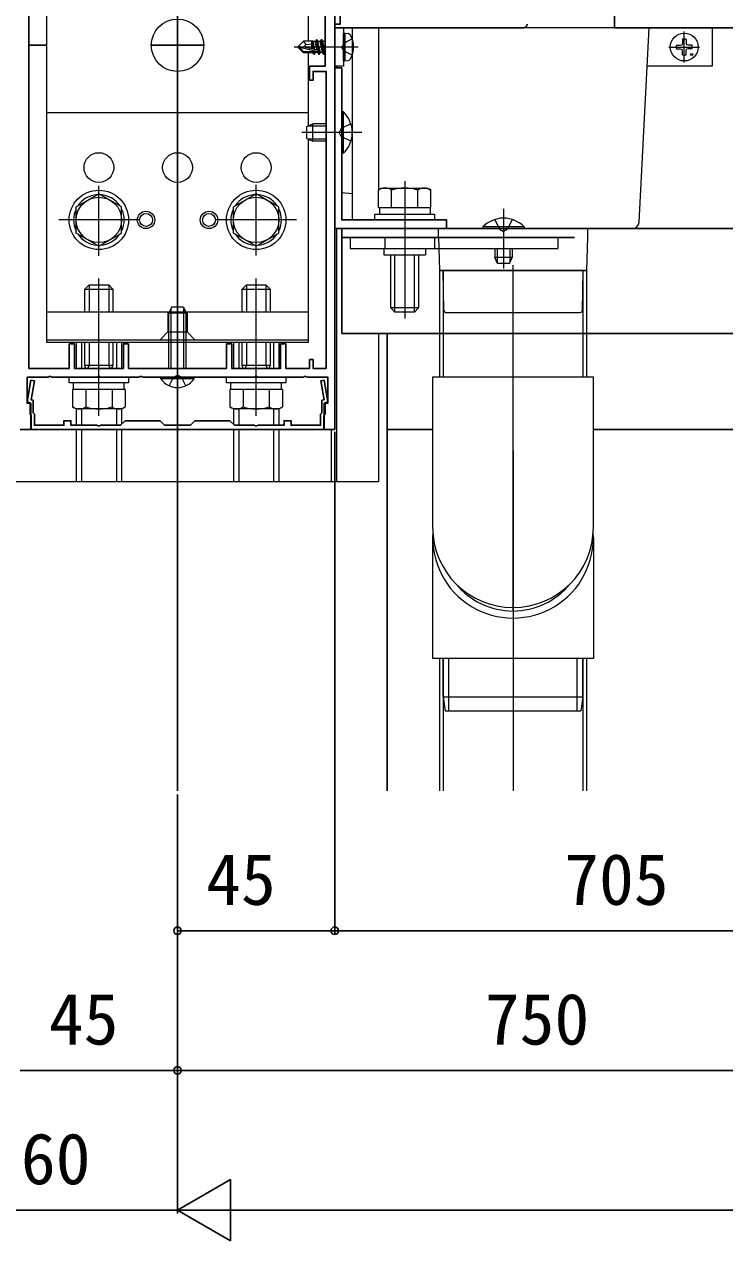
# Model space of a CAD drawing. Units: millimetres, scale not verified. Extents: x -875 to 875, y -1304 to 1298.
# Drawn here: x -673.8 to -473.4, y -66.4 to 281.9 of the extents above; entities that cross this region are included whole.
import ezdxf
from ezdxf.enums import TextEntityAlignment as Align

# ---------------------------------------------------------------- set-up
doc = ezdxf.new("R2010")
doc.units = ezdxf.units.MM
doc.header["$LTSCALE"] = 8
for name, color, linetype in [('0-3_YKK_11', 7, 'Continuous'), ('0-4_YKK_12', 2, 'Continuous'), ('0-6_YKK_D', 6, 'Continuous')]:
    doc.layers.add(name, color=color, linetype=linetype)
doc.layers.add('0-5_YKK_13', color=4, linetype='Continuous', lineweight=18)
doc.styles.add('ＭＳ ゴシック', font='')
doc.styles.get('ＭＳ ゴシック').set_extended_font_data('MS Gothic')

msp = doc.modelspace()

# ---------------------------------------------------------------- linework, layer by layer
at = {"layer": '0-3_YKK_11'}
for points in [[(-672.5, 183.4), (-672.5, 368.4)], [(-587.8, 368.4), (-587.8, 269.9), (-592.2, 269.9), (-592.2, 265.9), (-591.2, 265.9), (-591.2, 268.4), (-587.5, 268.4), (-587.5, 183.4), (-591.2, 183.4), (-591.2, 185.9), (-592.2, 185.9), (-592.2, 183.4), (-599, 183.4), (-599, 190.4), (-600.5, 190.4), (-600.5, 183.4), (-614.5, 183.4), (-614.5, 190.4), (-616, 190.4), (-616, 183.4), (-644, 183.4), (-644, 190.4)], [(-531, 280.9), (-585, 280.9), (-585, 281.9), (-583.5, 281.9), (-583.5, 320.279), (-585, 321.779), (-585, 345.9), (-583.5, 345.9), (-583.5, 331.358), (-583.62, 331.175), (-583.62, 330.625), (-583.5, 330.442), (-583.5, 322.4), (-582, 320.9), (-582, 305.459)], [(-675, 165.9), (-672, 165.9), (-672, 173.4), (-673, 173.4), (-673, 180.9), (-666.958, 180.9), (-666.775, 181.02), (-666.225, 181.02), (-666.042, 180.9), (-652.958, 180.9), (-652.775, 181.02), (-652.225, 181.02), (-652.042, 180.9), (-640.958, 180.9), (-640.775, 181.02), (-640.225, 181.02), (-640.042, 180.9), (-607.958, 180.9), (-607.775, 181.02), (-607.225, 181.02), (-607.042, 180.9), (-593.958, 180.9), (-593.775, 181.02), (-593.225, 181.02), (-593.042, 180.9), (-587, 180.9), (-587, 173.4), (-588, 173.4), (-588, 165.9), (-585, 165.9), (-585, 285.442)], [(-644, 190.4), (-645.5, 190.4), (-645.5, 183.4), (-659.5, 183.4), (-659.5, 190.4), (-661, 190.4), (-661, 183.4), (-672.5, 183.4)], [(-671.3, 170.623), (-671.3, 174.246), (-671.917, 174.411), (-670.964, 179.813), (-671.949, 179.987), (-673.043, 173.781), (-672.2, 173.555), (-672.2, 170.25), (-671.85, 169.9), (-671.85, 165.9)], [(-671.85, 165.9), (-588.15, 165.9), (-588.15, 169.9), (-587.8, 170.25), (-587.8, 173.555), (-586.957, 173.781), (-588.051, 179.987), (-589.036, 179.813), (-588.083, 174.411), (-588.7, 174.246), (-588.7, 170.623), (-589.05, 170.273), (-589.05, 167.1), (-597.5, 167.1), (-597.5, 168.4), (-599.5, 168.4), (-599.5, 167.1), (-607.042, 167.1), (-607.225, 166.98), (-607.775, 166.98), (-607.958, 167.1), (-613.7, 167.1), (-615, 168.4), (-625, 168.4), (-626.3, 167.1), (-633.7, 167.1), (-635, 168.4), (-645, 168.4), (-646.3, 167.1), (-652.042, 167.1), (-652.225, 166.98), (-652.775, 166.98), (-652.958, 167.1), (-660.5, 167.1), (-660.5, 168.4), (-662.5, 168.4), (-662.5, 167.1), (-670.95, 167.1), (-670.95, 170.273), (-671.3, 170.623)]]:
    msp.add_lwpolyline(points, dxfattribs=at)
msp.add_lwpolyline([(-585, 223.4), (-585, 269.4), (-583, 269.4), (-583, 225.9), (-553, 225.9), (-553, 223.4)], close=True, dxfattribs=at)
msp.add_arc((-531, 281.9), 1, 270.00001, 359.99999, dxfattribs=at)
at = {"layer": '0-4_YKK_12'}
for p, q in [((-630, 966.587), (-630, 62.39)), ((-667.5, 275.9), (-672.5, 275.9)), ((-672.5, 275.9), (-667.5, 275.9)), ((-637.5, 275.9), (-622.5, 275.9)), ((-637.5, 275.9), (-622.5, 275.9)), ((-583, 193.4), (-583, 223.4)), ((-363.716, 223.4), (-583, 223.4)), ((-516.382, 220.9), (-583, 220.9)), ((-392.016, 193.4), (-583, 193.4)), ((-570, 62.39), (-570, 193.4)), ((-570, 193.4), (-570, 165.9)), ((-557, 165.9), (-570, 165.9)), ((-90.5, 165.9), (-511, 165.9))]:
    msp.add_line(p, q, dxfattribs=at)
msp.add_lwpolyline([(-505, 325.9), (-505, 280.9), (-93, 280.9)], dxfattribs=at)
at = {"layer": '0-5_YKK_13'}
for p, q in [((-592.5, 277.1), (-592.5, 328.9)), ((-585, 280.9), (-585, 269.1)), ((-477, 280.9), (-585, 280.9)), ((-582.5, 280.9), (-582.5, 269.9)), ((-582, 279.4), (-582.5, 279.312)), ((-582.5, 271.488), (-582.5, 279.312)), ((-582, 279.4), (-581.198, 279.259)), ((-582, 271.4), (-582, 279.4)), ((-580, 280.9), (-580, 225.9)), ((-572.5, 280.9), (-572.5, 234.423)), ((-497.914, 225.295), (-495, 280.9)), ((-485, 271), (-485, 279.8)), ((-578.3, 275.4), (-596.61, 275.4)), ((-595.5, 275.55), (-593.95, 277.1)), ((-595.5, 275.55), (-595.5, 275.25)), ((-593.994, 275.4), (-595.5, 275.55)), ((-593.994, 275.4), (-595.5, 275.4)), ((-595.076, 275.25), (-595.5, 275.25)), ((-595.5, 275.25), (-593.95, 273.7)), ((-593.826, 274), (-595.076, 275.25)), ((-589.877, 274.068), (-595.076, 275.25)), ((-591.529, 277.1), (-593.95, 277.1)), ((-593.149, 276.145), (-593.95, 277.1)), ((-591.6, 274.856), (-591.6, 277.1)), ((-591.276, 274.782), (-591.6, 276.448)), ((-591.529, 277.1), (-591.435, 277.3)), ((-591.435, 277.3), (-591.232, 276.95)), ((-591.01, 274.722), (-591.435, 277.3)), ((-590.568, 276.95), (-591.232, 276.95)), ((-590.714, 274.654), (-591.232, 276.95)), ((-590.25, 277.5), (-590.568, 276.95)), ((-590.013, 274.495), (-590.568, 276.95)), ((-589.55, 273.3), (-590.25, 277.5)), ((-590.15, 277.5), (-590.25, 277.5)), ((-590.15, 277.5), (-589.45, 273.3)), ((-590.15, 277.5), (-589.832, 276.95)), ((-589.132, 273.85), (-589.832, 276.95)), ((-589.168, 276.95), (-589.832, 276.95)), ((-588.85, 277.5), (-589.168, 276.95)), ((-588.15, 273.3), (-588.85, 277.5)), ((-588.75, 277.5), (-588.85, 277.5)), ((-588.75, 277.5), (-588.05, 273.3)), ((-588.75, 277.5), (-588.432, 276.95)), ((-587.8, 274.149), (-588.432, 276.95)), ((-587.8, 276.95), (-588.432, 276.95)), ((-489.4, 275.4), (-480.6, 275.4)), ((-487.245, 275.9), (-486.137, 275.919)), ((-486.137, 275.919), (-485.62, 276.02)), ((-485.519, 276.537), (-485.62, 276.02)), ((-485.5, 277.645), (-485.519, 276.537)), ((-484.5, 277.645), (-484.481, 276.537)), ((-484.481, 276.537), (-484.38, 276.02)), ((-483.863, 275.919), (-484.38, 276.02)), ((-482.755, 275.9), (-483.863, 275.919)), ((-593.95, 273.7), (-593.826, 274)), ((-591.181, 273.7), (-593.95, 273.7)), ((-590.048, 274), (-593.826, 274)), ((-592.5, 252.835), (-592.5, 273.7)), ((-591.6, 273.7), (-591.6, 274)), ((-591.008, 273.4), (-591.124, 274)), ((-590.792, 273.4), (-591.008, 273.4)), ((-590.792, 273.4), (-590.891, 274)), ((-590.792, 273.4), (-590.532, 273.85)), ((-590.532, 273.85), (-590.567, 274.003)), ((-589.868, 273.85), (-590.532, 273.85)), ((-589.45, 273.3), (-589.55, 273.3)), ((-589.45, 273.3), (-589.132, 273.85)), ((-588.468, 273.85), (-589.132, 273.85)), ((-588.05, 273.3), (-588.15, 273.3)), ((-588.05, 273.3), (-587.8, 273.733)), ((-487.245, 274.9), (-486.137, 274.881)), ((-486.137, 274.881), (-485.62, 274.78)), ((-485.519, 274.263), (-485.62, 274.78)), ((-485.5, 273.155), (-485.519, 274.263)), ((-484.5, 273.155), (-484.481, 274.263)), ((-484.481, 274.263), (-484.38, 274.78)), ((-483.863, 274.881), (-484.38, 274.78)), ((-482.755, 274.9), (-483.863, 274.881)), ((-582.5, 269.9), (-585, 269.9)), ((-584.5, 269.9), (-584.5, 269.4)), ((-582, 271.4), (-582.5, 271.488)), ((-582, 271.4), (-581.198, 271.541)), ((-583, 245), (-583, 256.8)), ((-577.308, 250.9), (-594.391, 250.9)), ((-593, 252.6), (-591.3, 253.4)), ((-593, 249.2), (-593, 252.6)), ((-587.5, 252.746), (-592.69, 252.746)), ((-587.5, 253.4), (-591.3, 253.4)), ((-593, 249.2), (-591.3, 248.4)), ((-587.5, 249.054), (-592.69, 249.054)), ((-582.491, 245), (-583, 245)), ((-565, 237.006), (-565, 197.711)), ((-652.5, 215.622), (-652.5, 235.687)), ((-607.5, 215.666), (-607.5, 235.976)), ((-580, 233.4), (-583, 233.662)), ((-571.5, 235), (-572.506, 234.419)), ((-572.506, 229.5), (-572.506, 234.419)), ((-571.5, 235), (-558.5, 235)), ((-568.753, 229.5), (-568.753, 234.419)), ((-561.247, 229.5), (-561.247, 234.419)), ((-558.5, 235), (-557.494, 234.419)), ((-557.494, 229.5), (-557.494, 234.419)), ((-572.506, 229.5), (-557.494, 229.5)), ((-572.506, 229.5), (-557.494, 229.5)), ((-572.25, 229.5), (-572.25, 227.5)), ((-572.25, 229.5), (-557.75, 229.5)), ((-572.25, 227.5), (-557.75, 227.5)), ((-569, 229.5), (-561, 229.5)), ((-557.75, 229.5), (-557.75, 227.5)), ((-536.716, 229.092), (-536.716, 212.009)), ((-641, 225.9), (-664, 225.9)), ((-596, 225.9), (-619, 225.9)), ((-584.5, 223.4), (-584.5, 150.9)), ((-580, 223.4), (-502.907, 223.4)), ((-555.277, 220.9), (-555.35, 223.4)), ((-530.816, 223.4), (-542.616, 223.4)), ((-530.816, 223.909), (-530.816, 223.4)), ((-512.65, 223.4), (-512.723, 220.9)), ((-499.911, 223.4), (-502.907, 223.4)), ((-580.556, 220.9), (-580.556, 217.7)), ((-580.556, 220.9), (-521.159, 220.9)), ((-570.657, 220.9), (-570.657, 217.7)), ((-556.515, 220.9), (-556.515, 217.7)), ((-555.277, 220.9), (-555, 211.4)), ((-521.159, 220.9), (-521.159, 217.7)), ((-512.723, 220.9), (-513, 211.4)), ((-580.556, 217.7), (-521.159, 217.7)), ((-571, 217.7), (-571, 215.9)), ((-559, 217.7), (-559, 215.9)), ((-539.216, 217.7), (-539.216, 215.1)), ((-538.561, 217.7), (-538.561, 213.71)), ((-534.87, 217.7), (-534.87, 213.71)), ((-571, 215.9), (-559, 215.9)), ((-569, 200.7), (-569, 215.9)), ((-567.8, 199.5), (-567.8, 215.9)), ((-562.2, 199.5), (-562.2, 215.9)), ((-561, 215.9), (-561, 200.7)), ((-538.416, 213.4), (-539.216, 215.1)), ((-535.016, 213.4), (-538.416, 213.4)), ((-535.016, 213.4), (-534.216, 215.1)), ((-534, 113.9), (-534, 212.903)), ((-652.5, 169.794), (-652.5, 209.089)), ((-607.5, 169.794), (-607.5, 209.089)), ((-513, 211.4), (-555, 211.4)), ((-555, 211.4), (-513, 211.4)), ((-555, 211.4), (-555, 193.4)), ((-553.799, 199.891), (-554, 211.4)), ((-554, 211.4), (-554, 180.9)), ((-514, 211.4), (-514.201, 199.891)), ((-514, 211.4), (-514, 180.9)), ((-513, 211.4), (-513, 193.4)), ((-655.3, 207.3), (-656.5, 206.1)), ((-656.5, 199.6), (-656.5, 206.1)), ((-656.5, 206.1), (-648.5, 206.1)), ((-655.3, 207.3), (-649.7, 207.3)), ((-655.3, 207.3), (-655.3, 199.6)), ((-649.7, 207.3), (-648.5, 206.1)), ((-649.7, 207.3), (-649.7, 199.6)), ((-648.5, 206.1), (-648.5, 199.6)), ((-610.3, 207.3), (-611.5, 206.1)), ((-611.5, 199.6), (-611.5, 206.1)), ((-611.5, 206.1), (-603.5, 206.1)), ((-610.3, 207.3), (-604.7, 207.3)), ((-610.3, 207.3), (-610.3, 199.6)), ((-604.7, 207.3), (-603.5, 206.1)), ((-604.7, 207.3), (-604.7, 199.6)), ((-603.5, 206.1), (-603.5, 199.6)), ((-630, 176.733), (-630, 202.663)), ((-667.5, 199.6), (-592.5, 199.6)), ((-632.75, 199.6), (-632.75, 193.85)), ((-631.7, 200.9), (-632.5, 199.2)), ((-627.5, 199.2), (-632.5, 199.2)), ((-632.5, 190.9), (-632.5, 199.2)), ((-631.846, 190.9), (-631.846, 200.59)), ((-628.3, 200.9), (-631.7, 200.9)), ((-628.3, 200.9), (-627.5, 199.2)), ((-628.154, 190.9), (-628.154, 200.59)), ((-627.5, 190.9), (-627.5, 199.2)), ((-627.25, 199.6), (-627.25, 193.85)), ((-567.8, 199.5), (-569, 200.7)), ((-561, 200.7), (-569, 200.7)), ((-562.2, 199.5), (-567.8, 199.5)), ((-562.2, 199.5), (-561, 200.7)), ((-553.299, 199.4), (-514.701, 199.4)), ((-635, 191.6), (-632.75, 193.85)), ((-632.75, 193.85), (-627.25, 193.85)), ((-625, 191.6), (-627.25, 193.85)), ((-572.5, 193.4), (-572.5, 150.9)), ((-555, 193.4), (-555, 180.9)), ((-513, 193.4), (-513, 180.9)), ((-659, 190.9), (-659, 183.4)), ((-657.5, 190.9), (-657.5, 183.4)), ((-656.5, 184.195), (-656.5, 190.9)), ((-655.3, 190.9), (-655.3, 184.195)), ((-648.5, 190.9), (-648.5, 184.195)), ((-647.5, 190.9), (-647.5, 183.4)), ((-646, 190.9), (-646, 183.4)), ((-632.5, 183.4), (-632.5, 190.9)), ((-631.846, 183.4), (-631.846, 190.9)), ((-628.154, 183.4), (-628.154, 190.9)), ((-627.5, 183.4), (-627.5, 190.9)), ((-614, 190.9), (-614, 183.4)), ((-612.5, 190.9), (-612.5, 183.4)), ((-611.5, 184.195), (-611.5, 190.9)), ((-610.3, 190.9), (-610.3, 184.195)), ((-603.5, 190.9), (-603.5, 184.195)), ((-602.5, 190.9), (-602.5, 183.4)), ((-601, 190.9), (-601, 183.4)), ((-648.5, 184.195), (-656.5, 184.195)), ((-656.225, 183.4), (-656.5, 184.195)), ((-655.3, 184.195), (-655.759, 183.4)), ((-648.775, 183.4), (-648.5, 184.195)), ((-603.5, 184.195), (-611.5, 184.195)), ((-611.225, 183.4), (-611.5, 184.195)), ((-610.3, 184.195), (-610.759, 183.4)), ((-603.775, 183.4), (-603.5, 184.195)), ((-659.75, 177.3), (-659.75, 179.3)), ((-645.25, 179.3), (-659.75, 179.3)), ((-645.25, 177.3), (-645.25, 179.3)), ((-625.25, 180.9), (-634.75, 180.9)), ((-625.25, 180.391), (-625.25, 180.9)), ((-614.75, 177.3), (-614.75, 179.3)), ((-600.25, 179.3), (-614.75, 179.3)), ((-600.25, 177.3), (-600.25, 179.3)), ((-660.006, 177.3), (-660.006, 172.381)), ((-644.994, 177.3), (-660.006, 177.3)), ((-644.994, 177.3), (-660.006, 177.3)), ((-645.25, 177.3), (-659.75, 177.3)), ((-648.5, 177.3), (-656.5, 177.3)), ((-656.253, 177.3), (-656.253, 172.381)), ((-648.747, 177.3), (-648.747, 172.381)), ((-644.994, 177.3), (-644.994, 172.381)), ((-615.006, 177.3), (-615.006, 172.381)), ((-599.994, 177.3), (-615.006, 177.3)), ((-599.994, 177.3), (-615.006, 177.3)), ((-600.25, 177.3), (-614.75, 177.3)), ((-603.5, 177.3), (-611.5, 177.3)), ((-611.253, 177.3), (-611.253, 172.381)), ((-603.747, 177.3), (-603.747, 172.381)), ((-599.994, 177.3), (-599.994, 172.381)), ((-659, 171.8), (-660.006, 172.381)), ((-646, 171.8), (-659, 171.8)), ((-659, 171.8), (-659, 167.1)), ((-657.5, 171.8), (-657.5, 167.1)), ((-647.5, 171.8), (-647.5, 167.1)), ((-646, 171.8), (-644.994, 172.381)), ((-646, 171.8), (-646, 167.4)), ((-614, 171.8), (-615.006, 172.381)), ((-601, 171.8), (-614, 171.8)), ((-614, 171.8), (-614, 167.4)), ((-612.5, 171.8), (-612.5, 167.1)), ((-602.5, 171.8), (-602.5, 167.1)), ((-601, 171.8), (-599.994, 172.381)), ((-601, 171.8), (-601, 167.1)), ((-659, 165.9), (-659, 150.9)), ((-657.5, 165.9), (-657.5, 150.9)), ((-647.5, 165.9), (-647.5, 150.9)), ((-646, 165.9), (-646, 150.9)), ((-614, 165.9), (-614, 150.9)), ((-612.5, 165.9), (-612.5, 150.9)), ((-602.5, 165.9), (-602.5, 150.9)), ((-601, 165.9), (-601, 150.9)), ((-586, 165.9), (-586, 150.9)), ((-534, 159.918), (-534, 62.39)), ((-572.5, 150.9), (-687.5, 150.9)), ((-557, 134.918), (-557, 100.35)), ((-511, 134.918), (-511, 100.35)), ((-511, 100.35), (-557, 100.35)), ((-555, 100.35), (-555, 62.39)), ((-554, 100.35), (-554, 62.39)), ((-554, 89.35), (-554, 100.35)), ((-552.4, 85.35), (-552.4, 100.35)), ((-515.6, 85.35), (-515.6, 100.35)), ((-514, 100.35), (-514, 62.39)), ((-514, 100.35), (-514, 93.002)), ((-514, 89.35), (-514, 100.35)), ((-513, 100.35), (-513, 62.39)), ((-554, 89.35), (-514, 89.35)), ((-514, 89.35), (-514.6, 85.35))]:
    msp.add_line(p, q, dxfattribs=at)
for points in [[(-592.5, 332.913), (-592.5, 360.9), (-667.5, 360.9), (-667.5, 190.9)], [(-477, 280.9), (-477, 269.9), (-495.576, 269.9)], [(-589.993, 274.49), (-593.994, 275.4), (-593.149, 276.145), (-591.6, 276.3)], [(-588.15, 273.3), (-588.468, 273.85), (-589.168, 276.95)], [(-580.021, 277.7), (-582.337, 276.545), (-582.946, 275.4)], [(-580.021, 273.1), (-582.337, 274.255), (-582.946, 275.4)], [(-591.008, 273.4), (-591.268, 273.85), (-591.301, 274)], [(-589.55, 273.3), (-589.868, 273.85), (-589.911, 274.042)], [(-667.5, 256.6), (-667.5, 191.6), (-592.5, 191.6), (-592.5, 248.965)], [(-592.5, 252.835), (-592.5, 256.6), (-667.5, 256.6)], [(-582.491, 245), (-582.491, 256.8), (-583, 256.8)], [(-587.5, 248.4), (-591.3, 248.4), (-591.3, 253.4)], [(-580.389, 253.4), (-583.167, 252.045), (-583.776, 250.9)], [(-580.389, 248.4), (-583.167, 249.755), (-583.776, 250.9)], [(-667.5, 190.9), (-592.5, 190.9), (-592.5, 248.965)], [(-652.5, 218.394), (-659, 222.147), (-659, 229.653), (-652.5, 233.406)], [(-652.5, 218.394), (-646, 222.147), (-646, 229.653), (-652.5, 233.406)], [(-607.5, 218.394), (-614, 222.147), (-614, 229.653), (-607.5, 233.406)], [(-607.5, 218.394), (-601, 222.147), (-601, 229.653), (-607.5, 233.406)], [(-530.816, 223.909), (-542.616, 223.909), (-542.616, 223.4)], [(-539.216, 226.011), (-537.861, 223.233), (-536.716, 222.624)], [(-534.216, 226.011), (-535.571, 223.233), (-536.716, 222.624)], [(-534.216, 217.7), (-534.216, 215.1), (-539.216, 215.1)], [(-649.7, 190.9), (-649.7, 184.195), (-649.241, 183.4)], [(-604.7, 190.9), (-604.7, 184.195), (-604.241, 183.4)], [(-632.35, 178.4), (-631.145, 180.87), (-630, 181.479)], [(-627.65, 178.4), (-628.855, 180.87), (-630, 181.479)], [(-625.25, 180.391), (-634.75, 180.391), (-634.75, 180.9)], [(-511, 137.9), (-511, 180.9), (-557, 180.9), (-557, 137.9)], [(-554, 89.35), (-553.4, 85.35), (-514.6, 85.35)]]:
    msp.add_lwpolyline(points, dxfattribs=at)
for points in [[(-556.5, 225.9), (-573.5, 225.9), (-573.5, 227.5), (-556.5, 227.5)], [(-661, 180.9), (-644, 180.9), (-644, 179.3), (-661, 179.3)], [(-616, 180.9), (-599, 180.9), (-599, 179.3), (-616, 179.3)]]:
    msp.add_lwpolyline(points, close=True, dxfattribs=at)
for centre, radius in [((-630, 275.9), 7.5), ((-485, 275.4), 4), ((-482.879, 273.279), 0.3), ((-652.5, 240.9), 4.25), ((-630, 240.9), 4.25), ((-607.5, 240.9), 4.25), ((-652.5, 225.9), 8.5), ((-607.5, 225.9), 8.5), ((-652.5, 225.9), 6.5), ((-607.5, 225.9), 6.5), ((-639, 225.9), 2.5), ((-639, 225.9), 1.85), ((-621, 225.9), 2.5), ((-621, 225.9), 1.85)]:
    msp.add_circle(centre, radius, dxfattribs=at)
for centre, radius, start, end in [((-581.354, 278.372), 0.9, 32.05588, 80), ((-586.1, 275.4), 6.5, 327.94412, 32.05588), ((-485, 275.4), 2.3, 167.44414, 192.55586), ((-485, 275.4), 2.3, 77.44414, 102.55586), ((-485, 275.4), 2.3, 347.44414, 12.55586), ((-590.048, 274.248), 0.248, 270, 77.19096), ((-581.354, 272.428), 0.9, 280, 327.94412), ((-485, 275.4), 2.3, 257.44414, 282.55586), ((-588.232, 250.9), 8.232, 314.2189, 45.7811), ((-570.629, 231.677), 3.323, 55.61575, 124.38425), ((-565, 222.581), 12.419, 72.41205, 107.58795), ((-559.371, 231.677), 3.323, 55.61575, 124.38425), ((-652.5, 225.9), 7.25, 93.70844, 146.29156), ((-652.5, 225.9), 7.25, 33.70844, 86.29156), ((-607.5, 225.9), 7.25, 93.70844, 146.29156), ((-607.5, 225.9), 7.25, 33.70844, 86.29156), ((-652.5, 225.9), 7.25, 153.70844, 206.29156), ((-652.5, 225.9), 7.25, 333.70844, 26.29156), ((-607.5, 225.9), 7.25, 153.70844, 206.29156), ((-607.5, 225.9), 7.25, 333.70844, 26.29156), ((-536.716, 218.168), 8.232, 44.2189, 135.7811), ((-499.911, 225.4), 2, 270, 357), ((-652.5, 225.9), 7.25, 213.70844, 266.29156), ((-652.5, 225.9), 7.25, 273.70844, 326.29156), ((-607.5, 225.9), 7.25, 213.70844, 266.29156), ((-607.5, 225.9), 7.25, 273.70844, 326.29156), ((-553.299, 199.9), 0.5, 181, 270), ((-514.701, 199.9), 0.5, 270, 359), ((-630, 183.674), 5.774, 214.65097, 325.34903), ((-658.129, 175.123), 3.323, 235.61575, 304.38425), ((-652.5, 184.219), 12.419, 252.41205, 287.58795), ((-646.871, 175.123), 3.323, 235.61575, 304.38425), ((-613.129, 175.123), 3.323, 235.61575, 304.38425), ((-607.5, 184.219), 12.419, 252.41205, 287.58795), ((-601.871, 175.123), 3.323, 235.61575, 304.38425), ((-534, 137.9), 23, 180, 0), ((-534, 134.918), 23, 176.28304, 3.71696), ((-534, 134.918), 21, 219.16894, 320.83106)]:
    msp.add_arc(centre, radius, start, end, dxfattribs=at)
at = {"layer": '0-6_YKK_D'}
for p, q in [((-585, 165.2), (-585, 21.39)), ((-585, 165.2), (-585, 21.39)), ((-630, 61.39), (-630, -58.61)), ((-630, 61.39), (-630, 21.39)), ((-630, 61.39), (-630, -18.61)), ((-630, 61.39), (-630, -58.61)), ((-630, 61.39), (-630, -18.61)), ((-585, 22.39), (-630, 22.39)), ((-585, 22.39), (-409.646, 22.39)), ((-630, -17.61), (-675, -17.61)), ((-630, -17.61), (-409.646, -17.61)), ((-630, -57.61), (-614.845, -48.86)), ((-614.845, -66.36), (-614.845, -48.86)), ((-630, -57.61), (-690, -57.61)), ((-630, -57.61), (-614.845, -66.36)), ((-630, -57.61), (-599.689, -57.61)), ((-612.5, -57.61), (-97.5, -57.61))]:
    msp.add_line(p, q, dxfattribs=at)
for centre in [(-630, 22.39), (-585, 22.39), (-585, 22.39), (-630, -17.61), (-630, -17.61)]:
    msp.add_circle(centre, 1.075, dxfattribs=at)

# ---------------------------------------------------------------- texts
at = {"layer": '0-6_YKK_D', "style": 'ＭＳ ゴシック'}
for s, p in [('45', (-621.818, 25.39)), ('705', (-519.369, 25.39)), ('45', (-666.818, -14.61)), ('750', (-542.096, -14.61)), ('60', (-674.83, -54.61))]:
    msp.add_text(s, height=14.66, dxfattribs=at).set_placement(p, align=Align.BOTTOM_LEFT)

doc.saveas('drawing.dxf')
